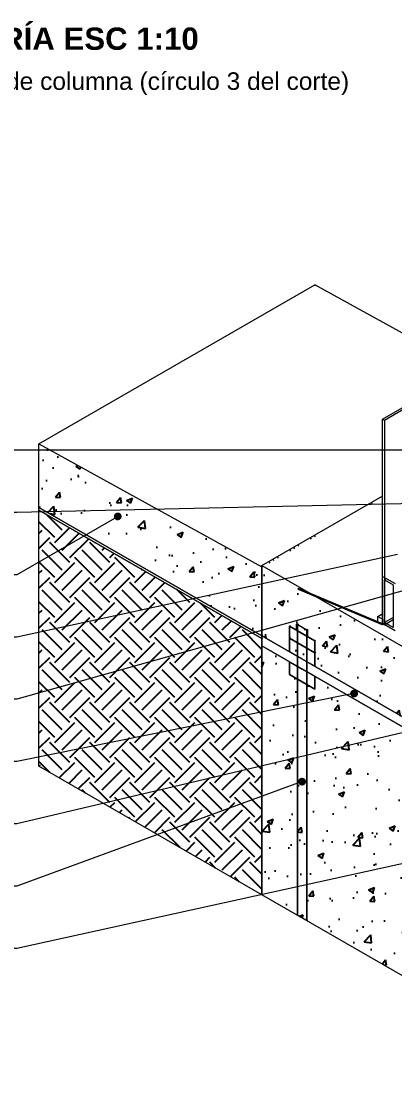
# Model space of a CAD drawing. Header units: millimetres. Extents: x 0 to 5940, y 0 to 8400.
# Drawn here: x 1134 to 1805, y 1222 to 3120 of the extents above; entities that cross this region are included whole.
import ezdxf

# ---------------------------------------------------------------- set-up
doc = ezdxf.new("R2010")
doc.units = ezdxf.units.MM
doc.header["$LTSCALE"] = 20
for name, color, linetype in [('2-DETALLES-ARISTAS', 7, 'Continuous'), ('2-DETALLES-RAYADOS', 8, 'Continuous'), ('3-TEXTOS', 7, 'Continuous')]:
    doc.layers.add(name, color=color, linetype=linetype)
doc.styles.add('ARIAL', font='arial.ttf')
doc.styles.add('ARIAL-NEGRITA', font='arialbd.ttf')

msp = doc.modelspace()

# ---------------------------------------------------------------- hatches: boundary and pattern name
at = {"layer": '2-DETALLES-RAYADOS'}
h = msp.add_hatch(dxfattribs=at)
h.set_pattern_fill('AR-CONC', scale=0.6)
h.paths.add_polyline_path([(1166.1, 2359.9), (1166.1, 2245.6), (1166.1, 2245.6), (1566.3, 2014.5), (1566.3, 2138.6)])
h.paths.add_polyline_path([(1314.5, 2228.6), (1314.4, 2227.9), (1314.2, 2227.3), (1314, 2226.6), (1313.7, 2226), (1313.4, 2225.4), (1313, 2224.9), (1312.5, 2224.4), (1312, 2223.9), (1311.4, 2223.5), (1310.8, 2223.1), (1310.2, 2222.8), (1309.6, 2222.6), (1308.9, 2222.4), (1308.2, 2222.3), (1307.5, 2222.3), (1306.8, 2222.3), (1306.2, 2222.4), (1305.5, 2222.6), (1304.9, 2222.8), (1304.2, 2223.1), (1303.6, 2223.5), (1303.1, 2223.9), (1302.6, 2224.4), (1302.1, 2224.9), (1301.7, 2225.4), (1301.4, 2226), (1301.1, 2226.6), (1300.8, 2227.3), (1300.7, 2227.9), (1300.6, 2228.6), (1300.5, 2229.3), (1300.6, 2230), (1300.7, 2230.7), (1300.8, 2231.3), (1301.1, 2232), (1301.4, 2232.6), (1301.7, 2233.2), (1302.1, 2233.7), (1302.6, 2234.3), (1303.1, 2234.7), (1303.6, 2235.1), (1304.2, 2235.5), (1304.9, 2235.8), (1305.5, 2236), (1306.2, 2236.2), (1306.8, 2236.3), (1307.5, 2236.3), (1308.2, 2236.3), (1308.9, 2236.2), (1309.6, 2236), (1310.2, 2235.8), (1310.8, 2235.5), (1311.4, 2235.1), (1312, 2234.7), (1312.5, 2234.3), (1313, 2233.7), (1313.4, 2233.2), (1313.7, 2232.6), (1314, 2232), (1314.2, 2231.3), (1314.4, 2230.7), (1314.5, 2230), (1314.5, 2229.3)])
h = msp.add_hatch(dxfattribs=at)
h.set_pattern_fill('EARTH', scale=8, angle=45)
h.paths.add_polyline_path([(1566.3, 2009.6), (1566.3, 2009.6), (1294.4, 2166.7), (1166.1, 2240.7), (1166.1, 1780.2), (1166.1, 1780.2), (1166.1, 1780.2), (1166.1, 1780.2), (1566.3, 1549.1), (1566.3, 1996.6)])
h = msp.add_hatch(dxfattribs=at)
h.set_pattern_fill('AR-CONC', scale=0.6)
h.paths.add_polyline_path([(1876.8, 1835.3), (1876.8, 1961.9), (1566.3, 2141.1), (1566.3, 2014.5)])
h = msp.add_hatch(dxfattribs=at)
h.set_pattern_fill('AR-CONC', scale=0.6)
h.paths.add_polyline_path([(1876.8, 1721), (1876.8, 1817.3), (1678.5, 1931.8), (1566.3, 1996.6), (1566.3, 1549.1), (2057.1, 1265.8), (2057.1, 1690.4), (2042.9, 1698.5), (2042.9, 1721.4), (2057.1, 1713.2), (2057.1, 1713.2), (1897.2, 1805.5), (1897.2, 1716.1), (1896.3, 1713.4), (1893.7, 1711.2), (1876.8, 1721)])
h.paths.add_polyline_path([(1645.3, 1751.1), (1645.2, 1750.4), (1644.9, 1749.8), (1644.6, 1749.2), (1644.3, 1748.6), (1643.9, 1748), (1643.4, 1747.5), (1642.9, 1747.1), (1642.4, 1746.7), (1641.8, 1746.3), (1641.1, 1746), (1640.5, 1745.8), (1639.8, 1745.6), (1639.2, 1745.5), (1638.5, 1745.5), (1637.8, 1745.5), (1637.1, 1745.6), (1636.4, 1745.8), (1635.8, 1746), (1635.2, 1746.3), (1634.6, 1746.7), (1634, 1747.1), (1633.5, 1747.5), (1633, 1748), (1632.6, 1748.6), (1632.3, 1749.2), (1632, 1749.8), (1631.8, 1750.4), (1631.6, 1751.1), (1631.5, 1751.8), (1631.5, 1752.5), (1631.5, 1753.2), (1631.6, 1753.8), (1631.8, 1754.5), (1632, 1755.2), (1632.3, 1755.8), (1632.6, 1756.4), (1633, 1756.9), (1633.5, 1757.4), (1634, 1757.9), (1634.6, 1758.3), (1635.2, 1758.6), (1635.8, 1758.9), (1636.4, 1759.2), (1637.1, 1759.3), (1637.8, 1759.4), (1638.5, 1759.5), (1639.2, 1759.4), (1639.8, 1759.3), (1640.5, 1759.2), (1641.1, 1758.9), (1641.8, 1758.6), (1642.4, 1758.3), (1642.9, 1757.9), (1643.4, 1757.4), (1643.9, 1756.9), (1644.3, 1756.4), (1644.6, 1755.8), (1644.9, 1755.2), (1645.2, 1754.5), (1645.3, 1753.8), (1645.4, 1753.2), (1645.5, 1752.5), (1645.4, 1751.8)])
h.paths.add_polyline_path([(1880.2, 1616.2), (1880.1, 1615.6), (1879.9, 1614.9), (1879.7, 1614.3), (1879.4, 1613.6), (1879, 1613), (1878.6, 1612.5), (1878.2, 1612), (1877.7, 1611.5), (1877.1, 1611.1), (1876.5, 1610.8), (1875.9, 1610.5), (1875.2, 1610.2), (1874.6, 1610.1), (1873.9, 1610), (1873.2, 1609.9), (1872.5, 1610), (1871.9, 1610.1), (1871.2, 1610.2), (1870.5, 1610.5), (1869.9, 1610.8), (1869.3, 1611.1), (1868.8, 1611.5), (1868.3, 1612), (1867.8, 1612.5), (1867.4, 1613), (1867, 1613.6), (1866.8, 1614.3), (1866.5, 1614.9), (1866.4, 1615.6), (1866.3, 1616.2), (1866.2, 1616.9), (1866.3, 1617.6), (1866.4, 1618.3), (1866.5, 1619), (1866.8, 1619.6), (1867, 1620.2), (1867.4, 1620.8), (1867.8, 1621.4), (1868.3, 1621.9), (1868.8, 1622.4), (1869.3, 1622.8), (1869.9, 1623.1), (1870.5, 1623.4), (1871.2, 1623.6), (1871.9, 1623.8), (1872.5, 1623.9), (1873.2, 1623.9), (1873.9, 1623.9), (1874.6, 1623.8), (1875.2, 1623.6), (1875.9, 1623.4), (1876.5, 1623.1), (1877.1, 1622.8), (1877.7, 1622.4), (1878.2, 1621.9), (1878.6, 1621.4), (1879, 1620.8), (1879.4, 1620.2), (1879.7, 1619.6), (1879.9, 1619), (1880.1, 1618.3), (1880.2, 1617.6), (1880.2, 1616.9)])
at = {"layer": '3-TEXTOS'}
h = msp.add_hatch(color=7, dxfattribs=at)
h.dxf.hatch_style = 1
h.paths.add_polyline_path([(1314.5, 2229.3), (1314.5, 2228.6), (1314.4, 2227.9), (1314.2, 2227.3), (1314, 2226.6), (1313.7, 2226), (1313.4, 2225.4), (1313, 2224.9), (1312.5, 2224.4), (1312, 2223.9), (1311.4, 2223.5), (1310.8, 2223.1), (1310.2, 2222.8), (1309.6, 2222.6), (1308.9, 2222.4), (1308.2, 2222.3), (1307.5, 2222.3), (1306.8, 2222.3), (1306.2, 2222.4), (1305.5, 2222.6), (1304.9, 2222.8), (1304.2, 2223.1), (1303.6, 2223.5), (1303.1, 2223.9), (1302.6, 2224.4), (1302.1, 2224.9), (1301.7, 2225.4), (1301.4, 2226), (1301.1, 2226.6), (1300.8, 2227.3), (1300.7, 2227.9), (1300.6, 2228.6), (1300.5, 2229.3), (1300.6, 2230), (1300.7, 2230.7), (1300.8, 2231.3), (1301.1, 2232), (1301.4, 2232.6), (1301.7, 2233.2), (1302.1, 2233.7), (1302.6, 2234.3), (1303.1, 2234.7), (1303.6, 2235.1), (1304.2, 2235.5), (1304.9, 2235.8), (1305.5, 2236), (1306.2, 2236.2), (1306.8, 2236.3), (1307.5, 2236.3), (1308.2, 2236.3), (1308.9, 2236.2), (1309.6, 2236), (1310.2, 2235.8), (1310.8, 2235.5), (1311.4, 2235.1), (1312, 2234.7), (1312.5, 2234.3), (1313, 2233.7), (1313.4, 2233.2), (1313.7, 2232.6), (1314, 2232), (1314.2, 2231.3), (1314.4, 2230.7), (1314.5, 2230)])
h = msp.add_hatch(color=7, dxfattribs=at)
h.dxf.hatch_style = 1
h.paths.add_polyline_path([(1738.8, 1910.9), (1738.8, 1910.2), (1738.7, 1909.5), (1738.5, 1908.8), (1738.3, 1908.2), (1738, 1907.6), (1737.6, 1907), (1737.2, 1906.4), (1736.7, 1905.9), (1736.2, 1905.5), (1735.7, 1905.1), (1735.1, 1904.7), (1734.5, 1904.4), (1733.8, 1904.2), (1733.2, 1904), (1732.5, 1903.9), (1731.8, 1903.9), (1731.1, 1903.9), (1730.4, 1904), (1729.8, 1904.2), (1729.1, 1904.4), (1728.5, 1904.7), (1727.9, 1905.1), (1727.4, 1905.5), (1726.8, 1905.9), (1726.4, 1906.4), (1726, 1907), (1725.6, 1907.6), (1725.3, 1908.2), (1725.1, 1908.8), (1724.9, 1909.5), (1724.8, 1910.2), (1724.8, 1910.9), (1724.8, 1911.6), (1724.9, 1912.2), (1725.1, 1912.9), (1725.3, 1913.6), (1725.6, 1914.2), (1726, 1914.8), (1726.4, 1915.3), (1726.8, 1915.8), (1727.4, 1916.3), (1727.9, 1916.7), (1728.5, 1917), (1729.1, 1917.3), (1729.8, 1917.6), (1730.4, 1917.7), (1731.1, 1917.8), (1731.8, 1917.9), (1732.5, 1917.8), (1733.2, 1917.7), (1733.8, 1917.6), (1734.5, 1917.3), (1735.1, 1917), (1735.7, 1916.7), (1736.2, 1916.3), (1736.7, 1915.8), (1737.2, 1915.3), (1737.6, 1914.8), (1738, 1914.2), (1738.3, 1913.6), (1738.5, 1912.9), (1738.7, 1912.2), (1738.8, 1911.6)])
h = msp.add_hatch(color=7, dxfattribs=at)
h.dxf.hatch_style = 1
h.paths.add_polyline_path([(1645.5, 1752.5), (1645.4, 1751.8), (1645.3, 1751.1), (1645.2, 1750.4), (1644.9, 1749.8), (1644.6, 1749.2), (1644.3, 1748.6), (1643.9, 1748), (1643.4, 1747.5), (1642.9, 1747.1), (1642.4, 1746.7), (1641.8, 1746.3), (1641.1, 1746), (1640.5, 1745.8), (1639.8, 1745.6), (1639.2, 1745.5), (1638.5, 1745.5), (1637.8, 1745.5), (1637.1, 1745.6), (1636.4, 1745.8), (1635.8, 1746), (1635.2, 1746.3), (1634.6, 1746.7), (1634, 1747.1), (1633.5, 1747.5), (1633, 1748), (1632.6, 1748.6), (1632.3, 1749.2), (1632, 1749.8), (1631.8, 1750.4), (1631.6, 1751.1), (1631.5, 1751.8), (1631.5, 1752.5), (1631.5, 1753.2), (1631.6, 1753.8), (1631.8, 1754.5), (1632, 1755.2), (1632.3, 1755.8), (1632.6, 1756.4), (1633, 1756.9), (1633.5, 1757.4), (1634, 1757.9), (1634.6, 1758.3), (1635.2, 1758.6), (1635.8, 1758.9), (1636.4, 1759.2), (1637.1, 1759.3), (1637.8, 1759.4), (1638.5, 1759.5), (1639.2, 1759.4), (1639.8, 1759.3), (1640.5, 1759.2), (1641.1, 1758.9), (1641.8, 1758.6), (1642.4, 1758.3), (1642.9, 1757.9), (1643.4, 1757.4), (1643.9, 1756.9), (1644.3, 1756.4), (1644.6, 1755.8), (1644.9, 1755.2), (1645.2, 1754.5), (1645.3, 1753.8), (1645.4, 1753.2)])

# ---------------------------------------------------------------- linework, layer by layer
at = {"layer": '2-DETALLES-ARISTAS', "color": 7, "lineweight": 18}
for p, q in [((1166.1, 2359.9), (1661.1, 2645.7)), ((2061.3, 2424.4), (1661.1, 2645.7)), ((1661.1, 2645.7), (1661.1, 2643.6)), ((1782.7, 2404), (1818.1, 2424.4)), ((1818.1, 2420.3), (1786.2, 2401.9)), ((1786.2, 2401.9), (1782.7, 2404)), ((1782.7, 2036.6), (1782.7, 2404)), ((1786.2, 2401.9), (1786.2, 2034.5)), ((1166.1, 2359.9), (1566.3, 2138.6)), ((1166.1, 2245.6), (1166.1, 2359.9)), ((1566.3, 2141.1), (1783.2, 2266.3)), ((1168, 2246.7), (1166.1, 2245.6)), ((1166.1, 2245.6), (1168, 2246.7)), ((1566.3, 2014.5), (1166.1, 2245.6)), ((1166.1, 2245.6), (1566.3, 2014.5)), ((1166.1, 2240.7), (1166.1, 2245.6)), ((1566.3, 2009.6), (1166.1, 2240.7)), ((1166.1, 2240.7), (1566.3, 2009.6)), ((1166.1, 1780.2), (1166.1, 2240.7)), ((1762.8, 2252.1), (1764.7, 2253.2)), ((1653.5, 2188.9), (1655.3, 2190)), ((1660.9, 2193.2), (1662.7, 2194.3)), ((1616.4, 2167.5), (1618.2, 2168.6)), ((1623.8, 2171.8), (1625.7, 2172.9)), ((1631.2, 2176.1), (1633.1, 2177.2)), ((1579.3, 2146.1), (1581.2, 2147.2)), ((1586.7, 2150.4), (1588.6, 2151.5)), ((1594.1, 2154.7), (1596, 2155.8)), ((1566.3, 2141.1), (2133.4, 1813.7)), ((1566.3, 2014.5), (1566.3, 2141.1)), ((1566.3, 2138.6), (1568.2, 2139.7)), ((1566.3, 2138.6), (1566.3, 2014.5)), ((1782.7, 2121.5), (1805.3, 2108.4)), ((1782.7, 2036.6), (1782.7, 2121.5)), ((1786.2, 2115.4), (1788.1, 2116.4)), ((1786.2, 2038.6), (1786.2, 2115.4)), ((1786.2, 2115.4), (1801.8, 2106.4)), ((1631.6, 2100.4), (1780.8, 2037.4)), ((1631.9, 2097.8), (1631.6, 2100.4)), ((1781.1, 2034.8), (1631.9, 2097.8)), ((1801.8, 2106.4), (1801.8, 2029.6)), ((1774.2, 2049.6), (1783.5, 2055)), ((1617.6, 2032.3), (1615.8, 2031.7)), ((1615.8, 2031.7), (1615.8, 2010.4)), ((1661.1, 2005.5), (1615.8, 2031.7)), ((1615.8, 2010.4), (1615.8, 2031.7)), ((1615.8, 2031.7), (1638.5, 2018.6)), ((1630.1, 2036.3), (1628.6, 2035.8)), ((1628.6, 2035.8), (1628.6, 2024.3)), ((1648.4, 2024.3), (1628.6, 2035.8)), ((1628.6, 2024.3), (1628.6, 2035.8)), ((1628.6, 2035.8), (1638.5, 2030)), ((1631.9, 2035.7), (1630, 2034.9)), ((1630, 2034.9), (1630, 1512.4)), ((1646.9, 2025.1), (1630, 2034.9)), ((1630, 1512.4), (1630, 2034.9)), ((1630, 2034.9), (1638.5, 2030)), ((1774.2, 2049.6), (1782.7, 2044.7)), ((1774.2, 2039.8), (1774.2, 2049.6)), ((1782.7, 2034.9), (1774.2, 2039.8)), ((1780.8, 2037.4), (1782.6, 2038.5)), ((1780.8, 2037.4), (1781.1, 2034.8)), ((1781.1, 2034.8), (1784.8, 2037)), ((1782.7, 2044.7), (1782.7, 2034.9)), ((1782.7, 2034.9), (1786.4, 2037.1)), ((1805.3, 2023.5), (1782.7, 2036.6)), ((1782.7, 2036.6), (1786.2, 2034.5)), ((1801.1, 2047.2), (1786.2, 2038.6)), ((1786.2, 2034.5), (1802.2, 2043.7)), ((1801.8, 2029.6), (1786.2, 2038.6)), ((1566.3, 2014.5), (1568.2, 2015.6)), ((1568.2, 2015.6), (1566.3, 2014.5)), ((1566.3, 2014.5), (1568.2, 2015.6)), ((1566.3, 2014.5), (1568.2, 2015.6)), ((2133.4, 1687.1), (1566.3, 2014.5)), ((1566.3, 2014.5), (2133.4, 1687.1)), ((1566.3, 1996.6), (1566.3, 2014.5)), ((1566.3, 2014.5), (1566.3, 2009.6)), ((1628.6, 2024.3), (1630.1, 2024.8)), ((1628.6, 2024.3), (1648.4, 2012.9)), ((1638.5, 2018.6), (1628.6, 2024.3)), ((1638.5, 2030), (1646.9, 2025.1)), ((1638.5, 2030), (1648.4, 2024.3)), ((1648.4, 2012.9), (1638.5, 2018.6)), ((1638.5, 2018.6), (1661.1, 2005.5)), ((1646.9, 2025.1), (1648.2, 2026.3)), ((1646.9, 1502.6), (1646.9, 2025.1)), ((1646.9, 2025.1), (1646.9, 1502.6)), ((1648.4, 2024.3), (1649.6, 2025.5)), ((1648.4, 2012.9), (1648.4, 2024.3)), ((1648.4, 2024.3), (1648.4, 2012.9)), ((1649.6, 2014.1), (1648.4, 2012.9)), ((1566.3, 2009.6), (1568.2, 2010.7)), ((1566.3, 2009.6), (1568.2, 2010.7)), ((1566.3, 2009.6), (1566.3, 1549.1)), ((2133.4, 1669.1), (1566.3, 1996.6)), ((1566.3, 1996.6), (2133.4, 1669.1)), ((1566.3, 1549.1), (1566.3, 1996.6)), ((1615.8, 2010.4), (1617.6, 2011)), ((1617.6, 2011), (1615.8, 2010.4)), ((1615.8, 2010.4), (1661.1, 1984.3)), ((1638.5, 1997.4), (1615.8, 2010.4)), ((1615.8, 2010.4), (1615.8, 1985.9)), ((1661.1, 1984.3), (1615.8, 2010.4)), ((1615.8, 1985.9), (1615.8, 2010.4)), ((1615.8, 2010.4), (1638.5, 1997.4)), ((1661.1, 1984.3), (1638.5, 1997.4)), ((1638.5, 1997.4), (1661.1, 1984.3)), ((1661.1, 2005.5), (1662.5, 2006.9)), ((1661.1, 1984.3), (1661.1, 2005.5)), ((1661.1, 2005.5), (1661.1, 1984.3)), ((1615.8, 1985.9), (1617.6, 1986.5)), ((1615.8, 1985.9), (1661.1, 1959.8)), ((1638.5, 1972.9), (1615.8, 1985.9)), ((1662.5, 1985.7), (1661.1, 1984.3)), ((1661.1, 1984.3), (1662.5, 1985.7)), ((1661.1, 1959.8), (1661.1, 1984.3)), ((1661.1, 1984.3), (1661.1, 1959.8)), ((1615.8, 1968), (1615.8, 1945.1)), ((1661.1, 1941.9), (1615.8, 1968)), ((1615.8, 1945.1), (1615.8, 1968)), ((1615.8, 1968), (1638.5, 1954.9)), ((1661.1, 1959.8), (1638.5, 1972.9)), ((1662.5, 1961.2), (1661.1, 1959.8)), ((1615.8, 1945.1), (1661.1, 1919)), ((1638.5, 1932.1), (1615.8, 1945.1)), ((1638.5, 1954.9), (1661.1, 1941.9)), ((1661.1, 1919), (1661.1, 1941.9)), ((1661.1, 1941.9), (1661.1, 1919)), ((1661.1, 1919), (1638.5, 1932.1)), ((1168, 1781.3), (1166.1, 1780.2)), ((1566.3, 1549.1), (1166.1, 1780.2)), ((2133.4, 1221.7), (1566.3, 1549.1)), ((1630, 1512.4), (1646.9, 1502.6)), ((1638.5, 1507.5), (1630, 1512.4)), ((1646.9, 1502.6), (1638.5, 1507.5)), ((1648.2, 1503.7), (1646.9, 1502.6))]:
    msp.add_line(p, q, dxfattribs=at)
at = {"layer": '3-TEXTOS', "color": 7, "lineweight": 15}
for points in [[(1900.2, 2348.5), (1126.1, 2348.5), (1058.1, 2348.5)], [(1921.4, 2254.5), (1126.1, 2236.5), (1058.1, 2236.5)], [(1301.5, 2225.8), (1126.1, 2124.5), (1058.1, 2124.5)], [(1809.8, 2160.9), (1126.1, 2012.5), (1058.1, 2012.5)], [(1913.2, 2122.1), (1126.1, 1900.5), (1058.1, 1900.5)], [(1724.9, 1909.5), (1126.1, 1788.5), (1058.1, 1788.5)], [(1937.1, 1868.4), (1126.1, 1676.5), (1058.1, 1676.5)], [(1631.9, 1750.1), (1126.1, 1564.5), (1058.1, 1564.5)], [(1866.4, 1615.4), (1126.1, 1452.5), (1058.1, 1452.5)]]:
    msp.add_lwpolyline(points, dxfattribs=at)

# ---------------------------------------------------------------- texts
at = {"layer": '3-TEXTOS', "color": 7}
for s, height, style, p in [('DETALLE 3 · AXONOMETRÍA ESC 1:10', 40.086, 'ARIAL-NEGRITA', (420, 3068.1)), ('Arranque del frente integral y base de columna (círculo 3 del corte)', 31.485, 'ARIAL', (420, 2996.1))]:
    msp.add_text(s, height=height, dxfattribs=dict(at, style=style)).set_placement(p)

doc.saveas('drawing.dxf')
